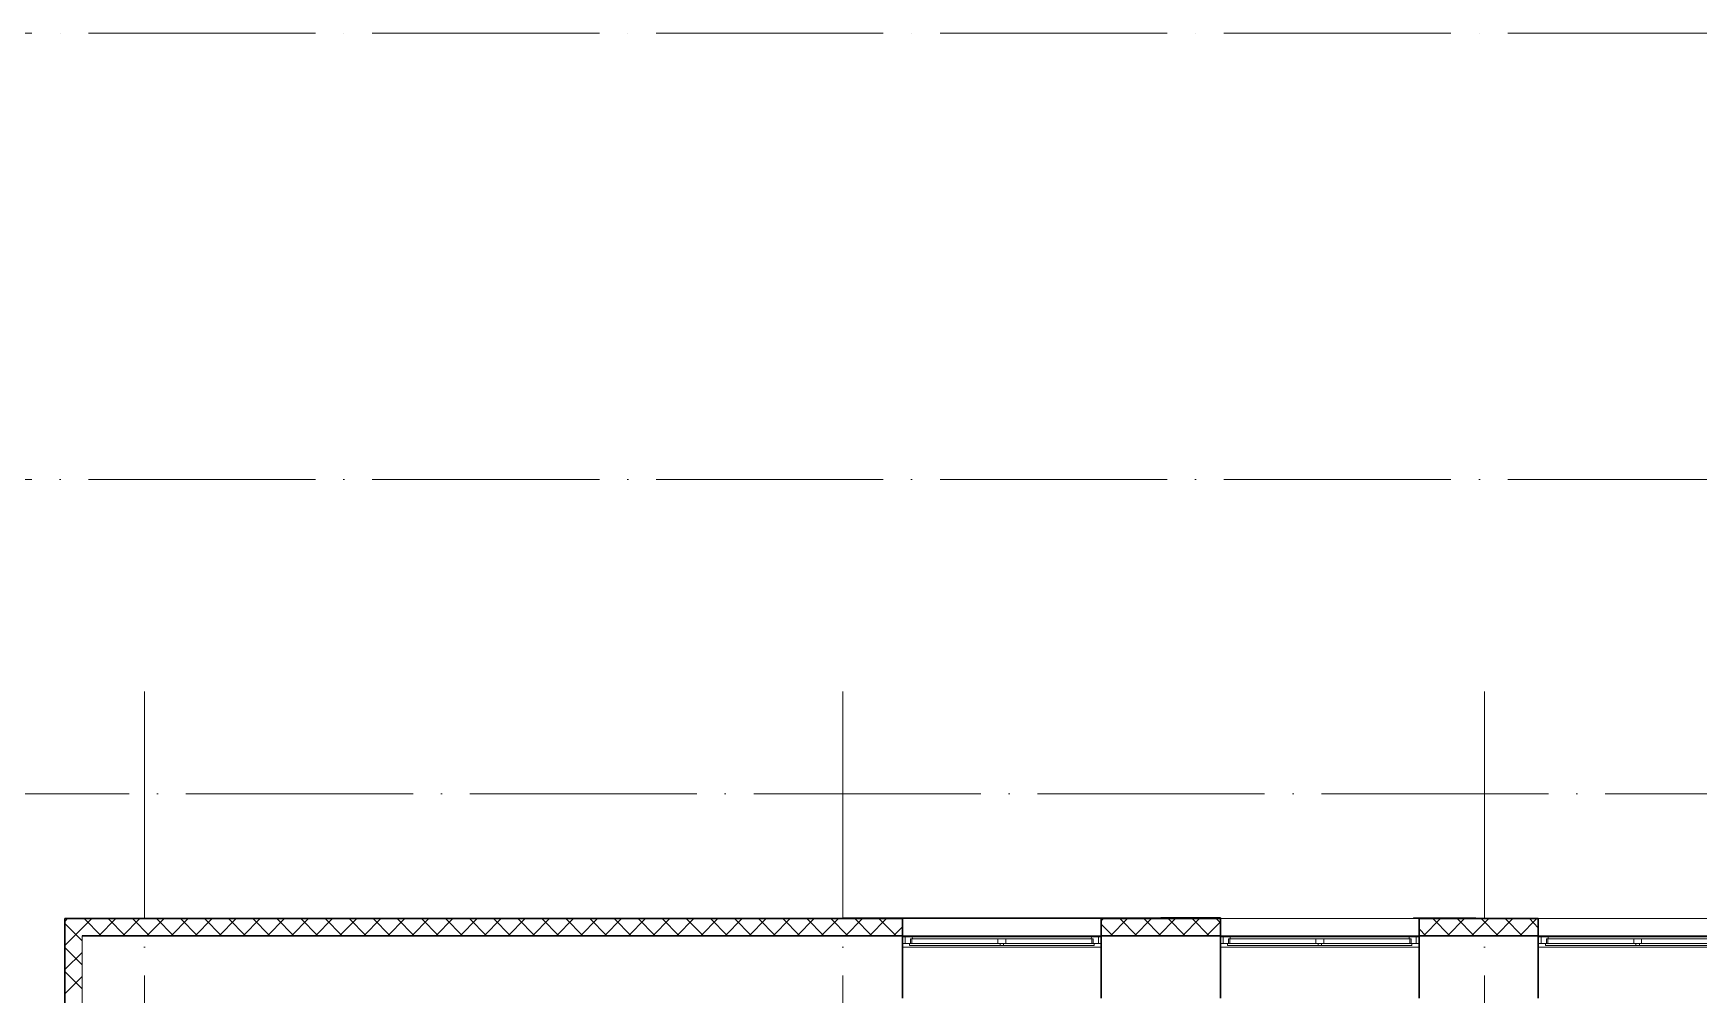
# Model space of a CAD drawing. Header units: millimetres. Extents: x -1073752 to 1436911, y -1379358 to 94781.
# Drawn here: x -924028 to -909360, y -1011525 to -1003056 of the extents above; entities that cross this region are included whole.
import ezdxf

# ---------------------------------------------------------------- set-up
doc = ezdxf.new("R2010")
doc.units = ezdxf.units.MM
doc.linetypes.add('ADSK_Линия сетки', pattern=[25, 20, -2.5, 0, -2.5])
for name, color, linetype, lineweight in [('_ Окна', 7, 'Continuous', 9), ('Ограждение', 252, 'Continuous', 9), ('Окна', 7, 'Continuous', 9), ('Оси', 252, 'Continuous', 9), ('Стены внутренние', 7, 'Continuous', 18), ('Стены наружные', 7, 'Continuous', 18), ('Стены штриховка', 7, 'Continuous', 9)]:
    doc.layers.add(name, color=color, linetype=linetype, lineweight=lineweight)

# ---------------------------------------------------------------- blocks, each defined once
blk = doc.blocks.new('2 этаж')
at = {"layer": '_ Окна', "color": 251, "true_color": 0x636466}
for p, q in [((107376, -3299), (107351, -3299)), ((107351, -3357), (107376, -3357)), ((107376, -3357), (107376, -3299)), ((109101, -3299), (109076, -3299)), ((109076, -3299), (109076, -3357)), ((109076, -3357), (109101, -3357)), ((110176, -3299), (110151, -3299)), ((110151, -3357), (110176, -3357)), ((110176, -3357), (110176, -3299)), ((111901, -3299), (111876, -3299)), ((111876, -3299), (111876, -3357)), ((111876, -3357), (111901, -3357)), ((112976, -3299), (112951, -3299)), ((112951, -3357), (112976, -3357)), ((112976, -3357), (112976, -3299))]:
    blk.add_line(p, q, dxfattribs=at)
at = {"layer": '_ Окна', "color": 251, "lineweight": 18, "true_color": 0x636466}
for p, q in [((107435, -3299), (107376, -3299)), ((107376, -3299), (107376, -3357)), ((107376, -3357), (107414, -3357)), ((107422, -3357), (107422, -3316)), ((107422, -3316), (107434, -3316)), ((107440, -3316), (107435, -3299)), ((109017, -3299), (109012, -3316)), ((109076, -3299), (109017, -3299)), ((109018, -3316), (109030, -3316)), ((109030, -3316), (109030, -3357)), ((109038, -3357), (109076, -3357)), ((109076, -3357), (109076, -3299)), ((110235, -3299), (110176, -3299)), ((110176, -3299), (110176, -3357)), ((110176, -3357), (110214, -3357)), ((110222, -3357), (110222, -3316)), ((110222, -3316), (110234, -3316)), ((110240, -3316), (110235, -3299)), ((111817, -3299), (111812, -3316)), ((111876, -3299), (111817, -3299)), ((111818, -3316), (111830, -3316)), ((111830, -3316), (111830, -3357)), ((111838, -3357), (111876, -3357)), ((111876, -3357), (111876, -3299)), ((113035, -3299), (112976, -3299)), ((112976, -3299), (112976, -3357)), ((112976, -3357), (113014, -3357)), ((113022, -3357), (113022, -3316)), ((113022, -3316), (113034, -3316)), ((113040, -3316), (113035, -3299))]:
    blk.add_line(p, q, dxfattribs=at)
at = {"layer": 'Ограждение', "color": 251, "true_color": 0x636466}
for p, q in [((109101, -3389), (107351, -3389)), ((111901, -3389), (110151, -3389)), ((114701, -3389), (112951, -3389))]:
    blk.add_line(p, q, dxfattribs=at)
at = {"layer": 'Окна', "color": 251, "true_color": 0x636466}
for p, q in [((107414, -3357), (108211, -3357)), ((107414, -3374), (107414, -3357)), ((107434, -3316), (108191, -3316)), ((107434, -3357), (107434, -3316)), ((109017, -3299), (107435, -3299)), ((108191, -3316), (108261, -3316)), ((108191, -3316), (108191, -3357)), ((108211, -3357), (108241, -3357)), ((108211, -3357), (108211, -3374)), ((108241, -3357), (109038, -3357)), ((108241, -3374), (108241, -3357)), ((108261, -3316), (109018, -3316)), ((108261, -3357), (108261, -3316)), ((109018, -3316), (109018, -3357)), ((109038, -3357), (109038, -3374)), ((110214, -3357), (111011, -3357)), ((110214, -3374), (110214, -3357)), ((110234, -3316), (110991, -3316)), ((110234, -3357), (110234, -3316)), ((111817, -3299), (110235, -3299)), ((110991, -3316), (111061, -3316)), ((110991, -3316), (110991, -3357)), ((111011, -3357), (111041, -3357)), ((111011, -3357), (111011, -3374)), ((111041, -3357), (111838, -3357)), ((111041, -3374), (111041, -3357)), ((111061, -3316), (111818, -3316)), ((111061, -3357), (111061, -3316)), ((111818, -3316), (111818, -3357)), ((111838, -3357), (111838, -3374)), ((113014, -3357), (113811, -3357)), ((113014, -3374), (113014, -3357)), ((113034, -3316), (113791, -3316)), ((113034, -3357), (113034, -3316)), ((114617, -3299), (113035, -3299)), ((113791, -3316), (113861, -3316)), ((113791, -3316), (113791, -3357)), ((113811, -3357), (113841, -3357)), ((113811, -3357), (113811, -3374)), ((113841, -3357), (114638, -3357)), ((113841, -3374), (113841, -3357)), ((113861, -3316), (114618, -3316)), ((113861, -3357), (113861, -3316)), ((108211, -3374), (107414, -3374)), ((108241, -3374), (108211, -3374)), ((109038, -3374), (108241, -3374)), ((111011, -3374), (110214, -3374)), ((111041, -3374), (111011, -3374)), ((111838, -3374), (111041, -3374)), ((113811, -3374), (113014, -3374)), ((113841, -3374), (113811, -3374)), ((114638, -3374), (113841, -3374))]:
    blk.add_line(p, q, dxfattribs=at)
at = {"layer": 'Оси', "color": 251, "linetype": 'ADSK_Линия сетки', "ltscale": 100, "true_color": 0x636466}
for p, q in [((139683, 4661), (93604, 4661)), ((139683, 731), (93566, 731)), ((100676, -1139), (100676, -32265)), ((106826, -1139), (106826, -32265)), ((112476, -1139), (112476, -32265)), ((170543, -2039), (93566, -2039))]:
    blk.add_line(p, q, dxfattribs=at)
at = {"layer": 'Стены внутренние', "color": 251, "lineweight": 30, "true_color": 0x636466}
for p, q in [((99974, -3137), (99974, -4579)), ((107351, -3137), (99974, -3137)), ((107351, -3289), (107351, -3137)), ((109626, -3137), (109101, -3137)), ((109101, -3137), (109101, -3289)), ((110151, -3289), (110151, -3137)), ((112951, -3137), (111901, -3137)), ((111901, -3137), (111901, -3289)), ((112951, -3289), (112951, -3137)), ((107351, -3289), (100126, -3289)), ((100126, -3289), (107351, -3289)), ((107351, -3839), (107351, -3289)), ((110151, -3289), (109101, -3289)), ((109101, -3289), (109101, -3839)), ((109101, -3289), (110151, -3289)), ((110151, -3839), (110151, -3289)), ((112951, -3289), (111901, -3289)), ((111901, -3289), (111901, -3839)), ((111901, -3289), (112951, -3289)), ((112951, -3839), (112951, -3289))]:
    blk.add_line(p, q, dxfattribs=at)
at = {"layer": 'Стены внутренние', "color": 251, "linetype": 'Continuous', "lineweight": 9, "true_color": 0x636466}
for p, q in [((99976, -3161), (99998, -3139)), ((100126, -3334), (99976, -3184)), ((99976, -3373), (100126, -3223)), ((100126, -3223), (100210, -3139)), ((100294, -3289), (100144, -3139)), ((100272, -3289), (100422, -3139)), ((100506, -3289), (100356, -3139)), ((100444, -3139), (100443, -3137)), ((100484, -3289), (100634, -3139)), ((100718, -3289), (100568, -3139)), ((100697, -3289), (100847, -3139)), ((100930, -3289), (100780, -3139)), ((100909, -3289), (101059, -3139)), ((101142, -3289), (100992, -3139)), ((101121, -3289), (101271, -3139)), ((101354, -3289), (101204, -3139)), ((101333, -3289), (101483, -3139)), ((101566, -3289), (101416, -3139)), ((101545, -3289), (101695, -3139)), ((101779, -3289), (101629, -3139)), ((101757, -3289), (101907, -3139)), ((101769, -3137), (101768, -3139)), ((101991, -3289), (101841, -3139)), ((101852, -3139), (101851, -3137)), ((101969, -3289), (102119, -3139)), ((102203, -3289), (102053, -3139)), ((102181, -3289), (102331, -3139)), ((102415, -3289), (102265, -3139)), ((102394, -3289), (102544, -3139)), ((102439, -3139), (102438, -3137)), ((102627, -3289), (102477, -3139)), ((102590, -3137), (102589, -3139)), ((102606, -3289), (102756, -3139)), ((102839, -3289), (102689, -3139)), ((102818, -3289), (102968, -3139)), ((102825, -3137), (102824, -3139)), ((103051, -3289), (102901, -3139)), ((103030, -3289), (103180, -3139)), ((103264, -3289), (103114, -3139)), ((103242, -3289), (103392, -3139)), ((103476, -3289), (103326, -3139)), ((103454, -3289), (103604, -3139)), ((103688, -3289), (103538, -3139)), ((103646, -3138), (103645, -3139)), ((103666, -3289), (103816, -3139)), ((103900, -3289), (103750, -3139)), ((103879, -3289), (104029, -3139)), ((104112, -3289), (103962, -3139)), ((104091, -3289), (104241, -3139)), ((104324, -3289), (104174, -3139)), ((104303, -3289), (104453, -3139)), ((104316, -3139), (104315, -3137)), ((104536, -3289), (104386, -3139)), ((104515, -3289), (104665, -3139)), ((104748, -3289), (104598, -3139)), ((104727, -3289), (104877, -3139)), ((104961, -3289), (104811, -3139)), ((104939, -3289), (105089, -3139)), ((105173, -3289), (105023, -3139)), ((105151, -3289), (105301, -3139)), ((105385, -3289), (105235, -3139)), ((105363, -3289), (105513, -3139)), ((105406, -3137), (105406, -3138)), ((105597, -3289), (105447, -3139)), ((105576, -3289), (105726, -3139)), ((105641, -3137), (105640, -3139)), ((105809, -3289), (105659, -3139)), ((105724, -3139), (105723, -3137)), ((105788, -3289), (105938, -3139)), ((106021, -3289), (105871, -3139)), ((106000, -3289), (106150, -3139)), ((106233, -3289), (106083, -3139)), ((106212, -3289), (106362, -3139)), ((106446, -3289), (106296, -3139)), ((106424, -3289), (106574, -3139)), ((106462, -3137), (106461, -3139)), ((106658, -3289), (106508, -3139)), ((106636, -3289), (106786, -3139)), ((106870, -3289), (106720, -3139)), ((106848, -3289), (106998, -3139)), ((107082, -3289), (106932, -3139)), ((107061, -3289), (107211, -3139)), ((107132, -3139), (107130, -3137)), ((107294, -3289), (107144, -3139)), ((107273, -3289), (107349, -3213)), ((109103, -3156), (109120, -3139)), ((109203, -3289), (109103, -3189)), ((109182, -3289), (109332, -3139)), ((109415, -3289), (109265, -3139)), ((109278, -3137), (109276, -3139)), ((109394, -3289), (109544, -3139)), ((109627, -3289), (109477, -3139)), ((109512, -3137), (109511, -3139)), ((109595, -3139), (109594, -3137)), ((109606, -3289), (109756, -3139)), ((109840, -3289), (109690, -3139)), ((109818, -3289), (109968, -3139)), ((110052, -3289), (109902, -3139)), ((110030, -3289), (110149, -3171)), ((110149, -3174), (110114, -3139)), ((111940, -3289), (112090, -3139)), ((112173, -3289), (112023, -3139)), ((112152, -3289), (112302, -3139)), ((112385, -3289), (112235, -3139)), ((112328, -3137), (112327, -3139)), ((112364, -3289), (112514, -3139)), ((112411, -3139), (112410, -3137)), ((112597, -3289), (112447, -3139)), ((112576, -3289), (112726, -3139)), ((112809, -3289), (112659, -3139)), ((112788, -3289), (112938, -3139)), ((112951, -3219), (112872, -3139)), ((111961, -3289), (111901, -3229)), ((99976, -3378), (99976, -3378)), ((100126, -3546), (99976, -3396)), ((99976, -3585), (100126, -3436)), ((100126, -3758), (99976, -3608)), ((99976, -3797), (100126, -3648))]:
    blk.add_line(p, q, dxfattribs=at)
at = {"layer": 'Стены внутренние', "color": 251, "true_color": 0x636466}
for p, q in [((110151, -3137), (111901, -3137)), ((112951, -3137), (114701, -3137)), ((100126, -3289), (100126, -4579)), ((109101, -3289), (107351, -3289)), ((111901, -3289), (110151, -3289)), ((114701, -3289), (112951, -3289))]:
    blk.add_line(p, q, dxfattribs=at)
at = {"layer": 'Стены наружные', "color": 251, "true_color": 0x636466}
for p, q in [((106826, -3132), (109626, -3132)), ((106826, -3137), (106826, -3132)), ((107351, -3132), (107351, -3137)), ((109101, -3137), (107351, -3137)), ((109101, -3137), (109101, -3132)), ((111851, -3132), (112401, -3132)), ((111851, -3137), (111851, -3132)), ((112401, -3137), (112401, -3132))]:
    blk.add_line(p, q, dxfattribs=at)
at = {"layer": 'Стены наружные', "color": 251, "lineweight": 30, "true_color": 0x636466}
for p, q in [((110151, -3132), (109626, -3132)), ((109626, -3132), (109626, -3137)), ((109626, -3137), (110151, -3137)), ((110151, -3137), (110151, -3132))]:
    blk.add_line(p, q, dxfattribs=at)
at = {"layer": 'Стены штриховка', "color": 251, "true_color": 0x636466}
for p, q in [((107349, -3139), (99974, -3139)), ((99976, -3137), (99976, -4577)), ((107349, -3213), (107349, -3139)), ((107349, -3213), (107351, -3213)), ((109101, -3213), (109103, -3213)), ((110149, -3139), (109103, -3139)), ((109103, -3139), (109103, -3213)), ((110149, -3213), (110149, -3139)), ((110149, -3213), (110151, -3213)), ((111901, -3213), (111903, -3213)), ((112949, -3139), (111903, -3139)), ((111903, -3139), (111903, -3213)), ((112949, -3213), (112949, -3139)), ((112949, -3213), (112951, -3213))]:
    blk.add_line(p, q, dxfattribs=at)

msp = doc.modelspace()

# ---------------------------------------------------------------- block references
msp.add_blockref('2 этаж', (-1023723.7, -1007716.5))

doc.saveas('drawing.dxf')
